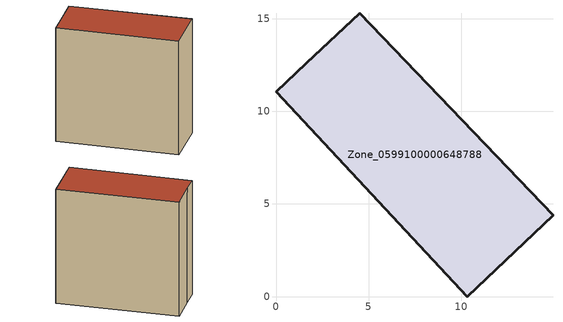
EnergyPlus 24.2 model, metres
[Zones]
Zone_0599100000648788
 floor ground (C_G): 1.65,12.6 4.53,15.29 14.96,4.39 10.32,0 0,11.05 z3.86
 wall outside (C_F): 10.32,0 14.96,4.39 4.53,15.29 1.65,12.6 0,11.05 10.32,0 z3.86:18.84
 roof outside (C_R): 4.53,15.29 1.65,12.6 0,11.05 10.32,0 14.96,4.39 z18.84
[BUILDING]
Pand.0599100000648788: North Axis=0; Terrain=City; Loads Convergence Tolerance Value=0.04; Temperature Convergence Tolerance Value=0.4; Solar Distribution=FullExterior; Maximum Number of Warmup Days=25; Minimum Number of Warmup Days=1
[Site:Location]
Rotterdam.The.Hague.AP_ZH_NLD Design_Conditions: Latitude=51.96; Longitude=4.45; Time Zone=1; Elevation=-4.5
[SITE:GROUNDTEMPERATURE:BUILDINGSURFACE]
18, 18, 18, 18, 18, 18, 18, 18, 18, 18, 18, 18
[MATERIAL] Thermal Absorptance=0.9; Solar Absorptance=0.7; Visible Absorptance=0.7
Name | Roughness | Thickness | Conductivity | Density | Specific Heat
G.TI.1946 | MediumSmooth | 0.15 | 1 | 540 | 1210
F.TI.1946 | Rough | 0.3 | 0.857143 | 1920 | 840
R.TI.1946 | MediumRough | 0.2 | 0.1 | 1500 | 1000
[CONSTRUCTION]
C_G: G.TI.1946
C_F: F.TI.1946
C_R: R.TI.1946
[ZONE]
Zone_0599100000648788: Type=1; Multiplier=1; Ceiling Height=Autocalculate; Volume=Autocalculate; Floor Area=autocalculate; Part of Total Floor Area=Yes
[ZONEINFILTRATION:DESIGNFLOWRATE]
Infil_Zone_0599100000648788: Zone or ZoneList or Space or SpaceList=Zone_0599100000648788; Schedule=AlwaysOn; Design Flow Rate Calculation Method=Flow/Area; Flow Rate per Floor Area=0.003; Constant Term Coefficient=1; Temperature Term Coefficient=0; Velocity Term Coefficient=0; Velocity Squared Term Coefficient=0
[HVACTEMPLATE:ZONE:IDEALLOADSAIRSYSTEM]
Zone_0599100000648788: Maximum Heating Supply Air Temperature=50; Minimum Cooling Supply Air Temperature=13; Maximum Heating Supply Air Humidity Ratio=0.0156; Minimum Cooling Supply Air Humidity Ratio=0.0077; Heating Limit=NoLimit; Cooling Limit=NoLimit; Dehumidification Control Type=ConstantSensibleHeatRatio; Cooling Sensible Heat Ratio=0.7; Dehumidification Setpoint=60; Humidification Control Type=None; Humidification Setpoint=30; Outdoor Air Method=None; Outdoor Air Flow Rate per Person=0.00944; Outdoor Air Flow Rate per Zone Floor Area=0; Outdoor Air Flow Rate per Zone=0; Demand Controlled Ventilation Type=None; Outdoor Air Economizer Type=NoEconomizer; Heat Recovery Type=None; Sensible Heat Recovery Effectiveness=0.7; Latent Heat Recovery Effectiveness=0.65
[ZONECONTROL:THERMOSTAT]
ThermostatControl_Zone_0599100000648788: Zone or ZoneList=Zone_0599100000648788; Control Type Schedule=DualSetpointControlType; Control 1=Thermostat_Zone_0599100000648788; Temperature Difference Between Cutout And Setpoint=0
[THERMOSTATSETPOINT:DUALSETPOINT]
Thermostat_Zone_0599100000648788: Heating Setpoint Temperature Schedule=HeatingSetpoint_Zone_0599100000648788; Cooling Setpoint Temperature Schedule=CoolingSetpoint_Zone_0599100000648788
[SCHEDULE:COMPACT]
HeatingSetpoint_Zone_0599100000648788: Through: 12/31, For: AllDays, Until: 24:00, 21
CoolingSetpoint_Zone_0599100000648788: Through: 12/31, For: AllDays, Until: 24:00, 24
DualSetpointControlType: Through: 12/31, For: AllDays, Until: 24:00, 4
AlwaysOn: Through: 12/31, For: AllDays, Until: 24:00, 1
